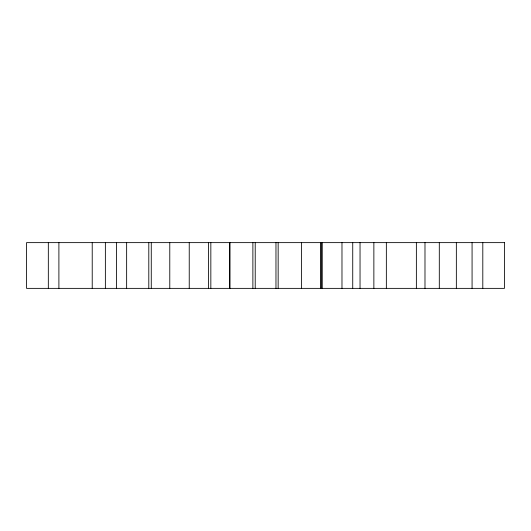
<?xml version="1.0" encoding="UTF-8"?>
<svg xmlns="http://www.w3.org/2000/svg" width="531" height="531" viewBox="0 0 531 531"><rect width="100%" height="100%" fill="white"/><g stroke="black" fill="none" stroke-linecap="round" stroke-linejoin="round"><path stroke-width="0.8" d="M482.805 242.634L482.805 288.366M472.072 242.634L472.072 288.366M456.348 242.634L456.348 288.366M439.303 242.634L439.303 288.366M424.986 242.634L424.986 288.366M416.37 242.634L416.37 288.366M386.349 242.634L386.349 288.366M373.864 242.634L373.864 288.366M360.038 242.634L360.038 288.366M352.737 242.634L352.737 288.366M341.977 242.634L341.977 288.366M322.244 242.634L322.244 288.366M321.335 242.634L321.335 288.366M320.551 242.634L320.551 288.366M301.469 242.634L301.469 288.366M278.158 242.634L278.158 288.366M275.967 242.634L275.967 288.366M255.219 242.634L255.219 288.366M252.882 242.634L252.882 288.366M230.016 242.634L230.016 288.366M229.485 242.634L229.472 288.366M210.84 242.634L210.84 288.366M208.544 242.634L208.544 288.366M189.235 242.634L189.235 288.366M169.781 242.634L169.781 288.366M151.269 242.634L151.269 288.366M148.799 242.634L148.799 288.366M126.644 242.634L126.644 288.366M116.475 242.634L116.475 288.366M105.37 242.634L105.37 288.366M92.221 242.634L92.221 288.366M58.895 242.634L58.895 288.366M48.328 242.634L48.328 288.366M504.45 242.634L26.55 242.634L26.55 288.366L504.45 288.366L504.45 242.634"/></g></svg>
